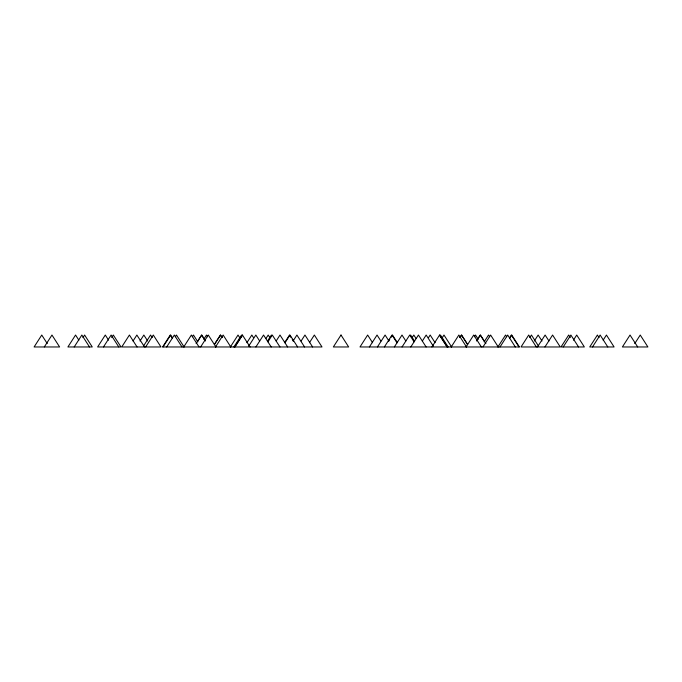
<?xml version="1.0" encoding="UTF-8"?>
<svg xmlns="http://www.w3.org/2000/svg" width="682" height="682" viewBox="0 0 682 682"><rect width="100%" height="100%" fill="white"/><g stroke="black" fill="none" stroke-linecap="round" stroke-linejoin="round"><path stroke-width="1.02" d="M44.296 346.968L51.96 335.033L59.615 346.968L34.1 346.968L41.764 335.033L47.237 343.558M74.193 346.968L81.849 335.033L89.513 346.968M82.965 337.59L84.602 335.033L92.266 346.968L67.902 346.968L75.557 335.033L78.848 340.148M103.459 346.968L111.123 335.033L118.787 346.968M111.686 337.59L113.323 335.033L120.987 346.968L97.637 346.968L105.292 335.033L108.574 340.148M133.041 341L136.877 335.033L144.533 346.968M140.023 341L143.851 335.033L147.679 341M143.45 346.115L150.569 335.033L152.205 337.59M145.641 346.968L153.305 335.033L160.969 346.968L121.746 346.968L129.41 335.033L137.065 346.968M162.989 346.968L170.653 335.033L172.29 337.59M166.672 346.968L174.328 335.033L181.992 346.968M175.359 336.738L176.459 335.033L184.114 346.968M183.722 346.968L191.378 335.033L199.042 346.968M192.375 336.738L193.475 335.033L197.848 341.853M196.118 343.558L201.591 335.033L205.427 341M197.916 341L201.744 335.033L203.935 338.442M203.756 339.295L206.493 335.033L207.584 336.738M200.619 346.968L208.283 335.033L215.938 346.968M214.387 344.41L220.405 335.033L222.042 337.59M214.523 344.41L220.542 335.033L222.187 337.59M215.486 346.968L223.15 335.033L230.806 346.968M230.363 346.968L238.027 335.033L239.663 337.59M233.875 346.968L241.53 335.033M234.761 346.968L242.425 335.033L250.089 346.968M234.872 346.968L242.536 335.033M246.893 342.705L251.82 335.033L253.465 337.59M248.708 346.115L255.827 335.033L259.654 341M255.886 346.968L263.55 335.033L271.214 346.968M265.997 338.442L268.188 335.033L269.825 337.59M267.54 341L271.376 335.033M267.924 341.853L272.297 335.033L279.961 346.968M276.167 341L279.995 335.033L287.659 346.968M284.59 342.705L289.509 335.033L291.154 337.59M285.05 342.705L289.978 335.033L297.633 346.968M293.081 341L296.909 335.033L304.573 346.968M301.129 341L304.956 335.033L312.62 346.968M309.423 342.705L314.351 335.033L322.006 346.968L162.606 346.968L170.261 335.033L172.452 338.442M369.38 346.968L377.044 335.033L380.871 341M377.427 346.968L385.091 335.033L388.919 341M384.367 346.968L392.022 335.033L396.95 342.705M388.655 341L389.754 339.295M390.846 337.59L392.491 335.033L397.41 342.705M394.341 346.968L402.005 335.033L405.833 341M402.039 346.968L409.703 335.033L414.076 341.853M412.175 337.59L413.812 335.033L416.003 338.442M410.786 346.968L418.45 335.033L426.114 346.968M422.346 341L426.173 335.033L433.292 346.115M428.535 337.59L430.18 335.033L435.107 342.705M431.911 346.968L439.575 335.033L447.239 346.968M442.337 337.59L443.973 335.033L451.637 346.968M451.194 346.968L458.85 335.033L466.514 346.968M459.813 337.59L461.458 335.033L467.477 344.41M459.958 337.59L461.595 335.033L467.613 344.41M466.062 346.968L473.717 335.033L481.381 346.968M474.416 336.738L475.507 335.033L478.244 339.295M478.065 338.442L480.256 335.033L484.084 341M476.573 341L480.409 335.033L485.882 343.558M484.152 341.853L488.525 335.033L489.625 336.738M482.958 346.968L490.622 335.033L498.278 346.968M497.886 346.968L505.541 335.033L506.641 336.738M500.008 346.968L507.672 335.033L515.328 346.968M509.71 337.59L511.347 335.033L519.011 346.968M509.548 338.442L511.739 335.033L519.394 346.968L359.994 346.968L367.649 335.033L372.577 342.705M529.795 337.59L531.431 335.033L538.55 346.115M534.321 341L538.149 335.033L541.977 341M537.467 346.968L545.123 335.033L548.959 341M544.935 346.968L552.591 335.033L560.254 346.968L521.031 346.968L528.695 335.033L536.359 346.968M563.213 346.968L570.877 335.033L578.541 346.968M573.426 340.148L576.708 335.033L584.363 346.968L561.013 346.968L568.677 335.033L570.314 337.59M592.488 346.968L600.151 335.033L607.807 346.968M603.152 340.148L606.443 335.033L614.098 346.968L589.734 346.968L597.398 335.033L599.035 337.59M634.763 343.558L640.236 335.033L647.9 346.968L622.385 346.968L630.04 335.033L637.704 346.968M440.47 335.033L448.125 346.968M439.464 335.033L447.128 346.968M410.624 335.033L414.46 341M292.246 339.295L293.345 341M341 335.033L333.336 346.968L348.664 346.968L341 335.033"/></g></svg>
